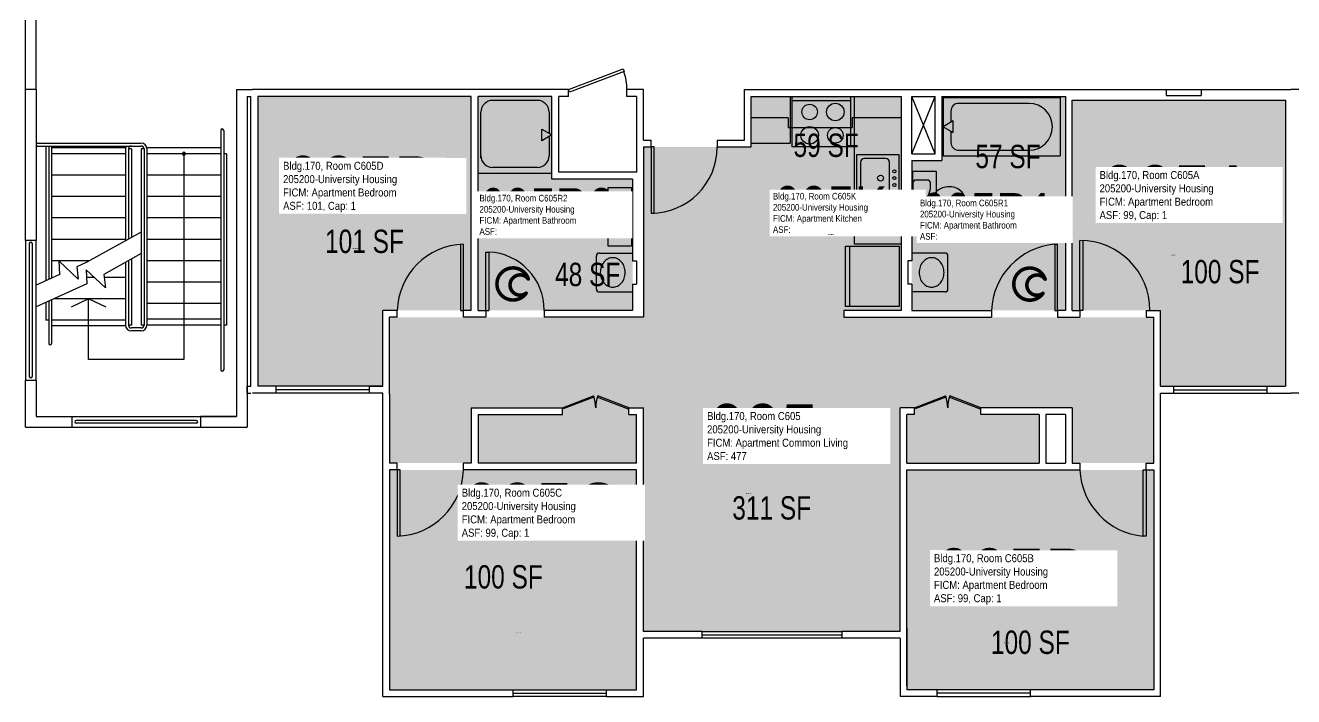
# Model space of a CAD drawing. Header units: inches. Extents: x -88 to 3171, y -86 to 1653.
# Drawn here: x 1360 to 2012, y -52 to 293 of the extents above; entities that cross this region are included whole.
import ezdxf
from ezdxf.enums import TextEntityAlignment as Align

# ---------------------------------------------------------------- set-up
doc = ezdxf.new("R2010")
doc.units = ezdxf.units.IN
doc.header["$LTSCALE"] = 10
doc.header["$MEASUREMENT"] = 0
doc.layers.get('0').update_dxf_attribs({"linetype": 'CONTINUOUS'})
for name, color, linetype in [('A-DOOR', 2, 'CONTINUOUS'), ('A-FLOR', 3, 'CONTINUOUS'), ('A-GLAZ', 1, 'CONTINUOUS'), ('A-IDEN-ICON', 4, 'CONTINUOUS'), ('A-IDEN-RNUM', 7, 'CONTINUOUS'), ('A-IDEN-SNUM', 4, 'CONTINUOUS'), ('A-IDEN-VNUM', 4, 'CONTINUOUS'), ('A-WALL', 5, 'CONTINUOUS'), ('AREA-TEXT', 3, 'CONTINUOUS'), ('Rooms-Category-Color', 7, 'CONTINUOUS'), ('Rooms-College-Color', 7, 'CONTINUOUS'), ('Rooms-Department-Color', 7, 'CONTINUOUS'), ('Rooms-Division-Color', 7, 'CONTINUOUS'), ('Rooms-Information', 7, 'CONTINUOUS')]:
    doc.layers.add(name, color=color, linetype=linetype)
doc.styles.add('CP_AREA', font='arial.ttf', dxfattribs={"height": 15})
doc.styles.add('CP_ROOMSNUMBER', font='arial.ttf', dxfattribs={"height": 1})
doc.styles.add('CP_ROOMVNUMBER', font='arial.ttf', dxfattribs={"width": 0.85, "height": 0.075})

# ---------------------------------------------------------------- blocks, each defined once
blk = doc.blocks.new('CPBATH')
at = {"color": 0, "linetype": 'ByBlock', "const_width": 0.0127}
for points in [[(0.0571, 0.0168, 0.861492), (-0.0551, 0, 1)], [(-0.0551, 0, 0.726902), (0.0487, -0.0337, 1)], [(0.0571, 0.0168, 0.729002), (-0.0084, -0.0042, 1)], [(-0.0084, -0.0042, 0.609468), (0.0487, -0.0337, 1)]]:
    blk.add_lwpolyline(points, format="xyb", dxfattribs=at)
at = {"color": 0, "linetype": 'ByBlock', "const_width": 0.00637}
for points in [[(0.0544, 0.0152, 1), (0.0599, 0.0184, 1)], [(0.0459, -0.0353, 1), (0.0515, -0.0321, 1)]]:
    blk.add_lwpolyline(points, format="xyb", close=True, dxfattribs=at)

msp = doc.modelspace()

# ---------------------------------------------------------------- hatches: boundary and pattern name
at = {"layer": 'Rooms-Category-Color', "true_color": 0x728ef3}
for points in [[(1543.7, 107.77), (1479.45, 107.77), (1479.45, 256.77), (1589.2, 256.77), (1589.2, 146.77), (1543.7, 146.77)], [(1630.7, 256.77), (1630.7, 214.27), (1672.2, 214.27), (1672.2, 146.77), (1592.7, 146.77), (1592.7, 256.77)], [(1733.2, 256.77), (1810.2, 256.77), (1810.2, 146.77), (1733.2, 146.77)], [(1831.2, 256.77), (1894.7, 256.77), (1894.7, 146.77), (1815.7, 146.77), (1815.7, 223.77), (1831.2, 223.77)], [(1898.2, 254.77), (2007.95, 254.77), (2007.95, 107.77), (1943.7, 107.77), (1943.7, 146.77), (1898.2, 146.77)], [(1547.2, 68.27), (1547.2, 143.27), (1677.7, 143.27), (1677.7, 230.77), (1733.2, 230.77), (1733.2, 146.77), (1780.71, 146.77), (1780.71, 143.27), (1940.2, 143.27), (1940.2, 68.27), (1898.2, 68.27), (1898.2, 96.77), (1851.2, 96.77), (1851.2, 93.27), (1881.2, 93.27), (1881.2, 68.27), (1813.2, 68.27), (1813.2, 93.27), (1817.2, 93.27), (1817.2, 96.77), (1809.7, 96.77), (1809.7, -18.23), (1677.7, -18.23), (1677.7, 96.77), (1670.2, 96.77), (1670.2, 93.27), (1674.2, 93.27), (1674.2, 68.27), (1592.7, 68.27), (1592.7, 93.27), (1636.2, 93.27), (1636.2, 96.77), (1589.2, 96.77), (1589.2, 68.27)], [(1674.2, 64.77), (1547.2, 64.77), (1547.2, -48.23), (1674.2, -48.23)], [(1813.2, 64.77), (1940.2, 64.77), (1940.2, -48.23), (1813.2, -48.23)]]:
    msp.add_hatch(color=171, dxfattribs=at).paths.add_polyline_path(points)
at = {"layer": 'Rooms-College-Color', "true_color": 0xadadad}
for points in [[(1543.7, 107.77), (1479.45, 107.77), (1479.45, 256.77), (1589.2, 256.77), (1589.2, 146.77), (1543.7, 146.77)], [(1630.7, 256.77), (1630.7, 214.27), (1672.2, 214.27), (1672.2, 146.77), (1592.7, 146.77), (1592.7, 256.77)], [(1733.2, 256.77), (1810.2, 256.77), (1810.2, 146.77), (1733.2, 146.77)], [(1831.2, 256.77), (1894.7, 256.77), (1894.7, 146.77), (1815.7, 146.77), (1815.7, 223.77), (1831.2, 223.77)], [(1898.2, 254.77), (2007.95, 254.77), (2007.95, 107.77), (1943.7, 107.77), (1943.7, 146.77), (1898.2, 146.77)], [(1547.2, 68.27), (1547.2, 143.27), (1677.7, 143.27), (1677.7, 230.77), (1733.2, 230.77), (1733.2, 146.77), (1780.71, 146.77), (1780.71, 143.27), (1940.2, 143.27), (1940.2, 68.27), (1898.2, 68.27), (1898.2, 96.77), (1851.2, 96.77), (1851.2, 93.27), (1881.2, 93.27), (1881.2, 68.27), (1813.2, 68.27), (1813.2, 93.27), (1817.2, 93.27), (1817.2, 96.77), (1809.7, 96.77), (1809.7, -18.23), (1677.7, -18.23), (1677.7, 96.77), (1670.2, 96.77), (1670.2, 93.27), (1674.2, 93.27), (1674.2, 68.27), (1592.7, 68.27), (1592.7, 93.27), (1636.2, 93.27), (1636.2, 96.77), (1589.2, 96.77), (1589.2, 68.27)], [(1674.2, 64.77), (1547.2, 64.77), (1547.2, -48.23), (1674.2, -48.23)], [(1813.2, 64.77), (1940.2, 64.77), (1940.2, -48.23), (1813.2, -48.23)]]:
    msp.add_hatch(color=253, dxfattribs=at).paths.add_polyline_path(points)
at = {"layer": 'Rooms-Department-Color', "true_color": 0x604aed}
for points in [[(1543.7, 107.77), (1479.45, 107.77), (1479.45, 256.77), (1589.2, 256.77), (1589.2, 146.77), (1543.7, 146.77)], [(1630.7, 256.77), (1630.7, 214.27), (1672.2, 214.27), (1672.2, 146.77), (1592.7, 146.77), (1592.7, 256.77)], [(1733.2, 256.77), (1810.2, 256.77), (1810.2, 146.77), (1733.2, 146.77)], [(1831.2, 256.77), (1894.7, 256.77), (1894.7, 146.77), (1815.7, 146.77), (1815.7, 223.77), (1831.2, 223.77)], [(1898.2, 254.77), (2007.95, 254.77), (2007.95, 107.77), (1943.7, 107.77), (1943.7, 146.77), (1898.2, 146.77)], [(1547.2, 68.27), (1547.2, 143.27), (1677.7, 143.27), (1677.7, 230.77), (1733.2, 230.77), (1733.2, 146.77), (1780.71, 146.77), (1780.71, 143.27), (1940.2, 143.27), (1940.2, 68.27), (1898.2, 68.27), (1898.2, 96.77), (1851.2, 96.77), (1851.2, 93.27), (1881.2, 93.27), (1881.2, 68.27), (1813.2, 68.27), (1813.2, 93.27), (1817.2, 93.27), (1817.2, 96.77), (1809.7, 96.77), (1809.7, -18.23), (1677.7, -18.23), (1677.7, 96.77), (1670.2, 96.77), (1670.2, 93.27), (1674.2, 93.27), (1674.2, 68.27), (1592.7, 68.27), (1592.7, 93.27), (1636.2, 93.27), (1636.2, 96.77), (1589.2, 96.77), (1589.2, 68.27)], [(1674.2, 64.77), (1547.2, 64.77), (1547.2, -48.23), (1674.2, -48.23)], [(1813.2, 64.77), (1940.2, 64.77), (1940.2, -48.23), (1813.2, -48.23)]]:
    msp.add_hatch(color=173, dxfattribs=at).paths.add_polyline_path(points)
at = {"layer": 'Rooms-Division-Color', "true_color": 0x604aed}
for points in [[(1543.7, 107.77), (1479.45, 107.77), (1479.45, 256.77), (1589.2, 256.77), (1589.2, 146.77), (1543.7, 146.77)], [(1630.7, 256.77), (1630.7, 214.27), (1672.2, 214.27), (1672.2, 146.77), (1592.7, 146.77), (1592.7, 256.77)], [(1733.2, 256.77), (1810.2, 256.77), (1810.2, 146.77), (1733.2, 146.77)], [(1831.2, 256.77), (1894.7, 256.77), (1894.7, 146.77), (1815.7, 146.77), (1815.7, 223.77), (1831.2, 223.77)], [(1898.2, 254.77), (2007.95, 254.77), (2007.95, 107.77), (1943.7, 107.77), (1943.7, 146.77), (1898.2, 146.77)], [(1547.2, 68.27), (1547.2, 143.27), (1677.7, 143.27), (1677.7, 230.77), (1733.2, 230.77), (1733.2, 146.77), (1780.71, 146.77), (1780.71, 143.27), (1940.2, 143.27), (1940.2, 68.27), (1898.2, 68.27), (1898.2, 96.77), (1851.2, 96.77), (1851.2, 93.27), (1881.2, 93.27), (1881.2, 68.27), (1813.2, 68.27), (1813.2, 93.27), (1817.2, 93.27), (1817.2, 96.77), (1809.7, 96.77), (1809.7, -18.23), (1677.7, -18.23), (1677.7, 96.77), (1670.2, 96.77), (1670.2, 93.27), (1674.2, 93.27), (1674.2, 68.27), (1592.7, 68.27), (1592.7, 93.27), (1636.2, 93.27), (1636.2, 96.77), (1589.2, 96.77), (1589.2, 68.27)], [(1674.2, 64.77), (1547.2, 64.77), (1547.2, -48.23), (1674.2, -48.23)], [(1813.2, 64.77), (1940.2, 64.77), (1940.2, -48.23), (1813.2, -48.23)]]:
    msp.add_hatch(color=173, dxfattribs=at).paths.add_polyline_path(points)

# ---------------------------------------------------------------- linework, layer by layer
for p, q in [((1623.2, 254.74, 0.01), (1600.2, 254.74, 0.01)), ((1753.2, 256.77, 0.01), (1753.2, 232.77, 0.01)), ((1754.2, 230.77, 0.01), (1754.2, 256.77, 0.01)), ((1754.2, 254.69, 0.01), (1784.2, 254.69, 0.01)), ((1784.2, 256.77, 0.01), (1784.2, 230.77, 0.01)), ((1786.2, 180.77, 0.01), (1786.2, 256.77, 0.01)), ((1831.82, 256.15, 0.01), (1892.07, 256.15, 0.01)), ((1831.82, 256.15, 0.01), (1831.82, 226.15, 0.01)), ((1892.07, 256.15, 0.01), (1892.07, 226.15, 0.01)), ((1594.2, 225.24, 0.01), (1594.2, 248.74, 0.01)), ((1629.2, 248.74, 0.01), (1629.2, 237.86, 0.01)), ((1835.84, 249.18, 0.01), (1835.84, 243.47, 0.01)), ((1876, 253.2, 0.01), (1839.85, 253.2, 0.01)), ((1752.2, 245.7, 0.01), (1733.2, 245.7, 0.01)), ((1752.2, 245.7, 0.01), (1752.2, 240.77, 0.01)), ((1785.13, 245.7, 0.01), (1785.13, 240.77, 0.01)), ((1810.2, 245.7, 0.01), (1785.13, 245.7, 0.01)), ((1837.02, 244.15, 0.01), (1831.82, 241.15, 0.01)), ((1837.02, 238.15, 0.01), (1837.02, 244.15, 0.01)), ((1625.5, 239.99, 0.01), (1630.7, 236.99, 0.01)), ((1625.5, 233.99, 0.01), (1625.5, 239.99, 0.01)), ((1630.7, 236.99, 0.01), (1625.5, 233.99, 0.01)), ((1629.2, 236.12, 0.01), (1629.2, 226.24, 0.01)), ((1752.2, 240.77, 0.01), (1785.13, 240.77, 0.01)), ((1831.82, 241.15, 0.01), (1837.02, 238.15, 0.01)), ((1835.84, 238.83, 0.01), (1835.84, 233.11, 0.01)), ((1733.2, 232.77, 0.01), (1753.2, 232.77, 0.01)), ((1784.2, 230.77, 0.01), (1754.2, 230.77, 0.01)), ((1839.85, 229.1, 0.01), (1876, 229.1, 0.01)), ((1809.29, 226.82, 0.01), (1787.29, 226.82, 0.01)), ((1787.29, 226.82, 0.01), (1787.29, 202.82, 0.01)), ((1789.29, 222.82, 0.01), (1789.29, 206.82, 0.01)), ((1802.29, 224.82, 0.01), (1791.29, 224.82, 0.01)), ((1804.29, 206.82, 0.01), (1804.29, 222.82, 0.01)), ((1809.29, 202.82, 0.01), (1809.29, 226.82, 0.01)), ((1831.82, 226.15, 0.01), (1892.07, 226.15, 0.01)), ((1592.7, 217.27, 0.01), (1630.7, 217.27, 0.01)), ((1623.2, 220.24, 0.01), (1600.2, 220.24, 0.01)), ((1816.32, 188.36, 0.01), (1816.32, 218.36, 0.01)), ((1816.32, 218.36, 0.01), (1828.32, 218.36, 0.01)), ((1828.32, 218.36, 0.01), (1828.32, 188.36, 0.01)), ((1659.57, 179.86, 0.01), (1659.57, 209.86, 0.01)), ((1659.57, 209.86, 0.01), (1671.57, 209.86, 0.01)), ((1671.57, 209.86, 0.01), (1671.57, 179.86, 0.01)), ((1817.2, 213.65, 0.01), (1816.32, 212.77, 0.01)), ((1816.32, 212.77, 0.01), (1816.32, 193.95, 0.01)), ((1824.15, 213.77, 0.01), (1817.49, 213.77, 0.01)), ((1824.34, 205.83, 0.01), (1825.32, 209.27, 0.01)), ((1825.32, 212.77, 0.01), (1824.44, 213.65, 0.01)), ((1825.32, 209.27, 0.01), (1825.32, 212.77, 0.01)), ((1662.57, 204.27, 0.01), (1663.45, 205.15, 0.01)), ((1662.57, 200.83, 0.01), (1662.57, 204.27, 0.01)), ((1663.74, 205.27, 0.01), (1670.4, 205.27, 0.01)), ((1670.69, 205.15, 0.01), (1671.57, 204.27, 0.01)), ((1671.57, 204.27, 0.01), (1671.57, 185.45, 0.01)), ((1809.29, 202.82, 0.01), (1787.29, 202.82, 0.01)), ((1802.29, 204.82, 0.01), (1791.29, 204.82, 0.01)), ((1824.32, 200.83, 0.01), (1824.32, 205.71, 0.01)), ((1663.55, 197.33, 0.01), (1662.59, 200.72, 0.01)), ((1663.57, 192.33, 0.01), (1663.57, 197.21, 0.01)), ((1825.32, 197.27, 0.01), (1824.34, 200.72, 0.01)), ((1825.32, 193.95, 0.01), (1825.32, 197.27, 0.01)), ((1662.59, 188.83, 0.01), (1663.55, 192.22, 0.01)), ((1816.44, 193.65, 0.01), (1817.32, 192.77, 0.01)), ((1817.32, 192.77, 0.01), (1824.32, 192.77, 0.01)), ((1824.32, 192.77, 0.01), (1825.2, 193.65, 0.01)), ((1662.57, 185.45, 0.01), (1662.57, 188.71, 0.01)), ((1663.57, 184.27, 0.01), (1662.69, 185.15, 0.01)), ((1670.4, 184.27, 0.01), (1663.57, 184.27, 0.01)), ((1671.45, 185.15, 0.01), (1670.69, 184.39, 0.01)), ((1828.32, 188.36, 0.01), (1816.32, 188.36, 0.01)), ((1655.07, 176.27, 0.01), (1672.2, 176.27, 0.01)), ((1671.57, 179.86, 0.01), (1659.57, 179.86, 0.01)), ((1781.7, 179.77, 0.01), (1809.2, 179.77, 0.01)), ((1781.7, 148.77, 0.01), (1781.7, 179.77, 0.01)), ((1783.95, 148.77, 0.01), (1783.95, 179.77, 0.01)), ((1810.2, 180.77, 0.01), (1786.2, 180.77, 0.01)), ((1809.2, 179.77, 0.01), (1809.2, 148.77, 0.01)), ((1832.81, 176.27, 0.01), (1815.68, 176.27, 0.01)), ((1653.57, 157.77, 0.01), (1653.57, 174.77, 0.01)), ((1834.31, 157.77, 0.01), (1834.31, 174.77, 0.01)), ((1655.07, 156.27, 0.01), (1672.2, 156.27, 0.01)), ((1832.81, 156.27, 0.01), (1815.68, 156.27, 0.01)), ((1809.2, 148.77, 0.01), (1781.7, 148.77, 0.01))]:
    msp.add_line(p, q)
for centre, radius in [((1763.2, 248.77, 0.01), 4), ((1776.42, 248.77, 0.01), 4.5), ((1763.2, 236.77, 0.01), 4.5), ((1776.42, 236.77, 0.01), 4), ((1799.67, 214.77, 0.01), 1.5), ((1806.79, 218.27, 0.01), 0.791), ((1806.79, 214.77, 0.01), 0.791), ((1806.79, 211.27, 0.01), 0.791)]:
    msp.add_circle(centre, radius)
for centre, radius, start, end in [((1600.2, 248.74, 0.01), 6, 90, 180), ((1623.2, 248.74, 0.01), 6, 360, 90), ((1839.85, 249.18, 0.01), 4.02, 90, 180), ((1876, 241.15, 0.01), 12.05, 270, 90), ((1839.85, 233.11, 0.01), 4.02, 180, 270), ((1600.2, 226.24, 0.01), 6, 180, 270), ((1623.2, 226.24, 0.01), 6, 270, 360), ((1791.29, 222.82, 0.01), 2, 90, 180), ((1802.29, 222.82, 0.01), 2, 360, 90), ((1817.49, 213.35, 0.01), 0.418, 90, 135), ((1824.15, 213.35, 0.01), 0.418, 45, 90), ((1834.27, 201.59, 0.01), 8.59, 108.83538, 129.47246), ((1834.82, 199.98, 0.01), 10.29, 90, 108.83538), ((1835.34, 202.42, 0.01), 7.87, 71.16462, 93.77544), ((1834.84, 200.94, 0.01), 9.43, 50.52754, 71.16462), ((1663.74, 204.85, 0.01), 0.418, 90, 135), ((1670.4, 204.85, 0.01), 0.418, 45, 90), ((1791.29, 206.82, 0.01), 2, 180, 270), ((1802.29, 206.82, 0.01), 2, 270, 360), ((1824.74, 205.71, 0.01), 0.418, 164.0546, 180), ((1832.12, 203.27, 0.01), 5.8, 153.29881, 180), ((1832.12, 203.27, 0.01), 5.8, 180, 206.70119), ((1833.43, 202.62, 0.01), 7.26, 129.47246, 153.29881), ((1836.21, 202.62, 0.01), 7.26, 26.70119, 50.52754), ((1837.52, 203.27, 0.01), 5.8, 360, 26.70119), ((1837.52, 203.27, 0.01), 5.8, 333.29881, 360), ((1650.37, 194.77, 0.01), 5.8, 153.29881, 180), ((1651.68, 194.12, 0.01), 7.26, 129.47246, 153.29881), ((1653.05, 192.44, 0.01), 9.43, 108.83538, 129.47246), ((1652.55, 193.92, 0.01), 7.87, 86.22456, 108.83538), ((1653.07, 191.48, 0.01), 10.29, 71.16462, 90), ((1653.62, 193.09, 0.01), 8.59, 50.52754, 71.16462), ((1654.46, 194.12, 0.01), 7.26, 26.70119, 50.52754), ((1655.77, 194.77, 0.01), 5.8, 360, 26.70119), ((1662.99, 200.83, 0.01), 0.418, 180, 195.9454), ((1663.15, 197.21, 0.01), 0.418, 360, 15.9454), ((1824.74, 200.83, 0.01), 0.418, 180, 195.9454), ((1833.43, 203.93, 0.01), 7.26, 206.70119, 230.52754), ((1834.27, 204.95, 0.01), 8.59, 230.52754, 251.16462), ((1834.82, 206.56, 0.01), 10.29, 251.16462, 270), ((1834.82, 206.56, 0.01), 10.29, 270, 288.83538), ((1835.37, 204.95, 0.01), 8.59, 288.83538, 309.47246), ((1836.21, 203.93, 0.01), 7.26, 309.47246, 333.29881), ((1650.37, 194.77, 0.01), 5.8, 180, 206.70119), ((1651.68, 195.43, 0.01), 7.26, 206.70119, 230.52754), ((1652.52, 196.45, 0.01), 8.59, 230.52754, 251.16462), ((1653.62, 196.45, 0.01), 8.59, 288.83538, 309.47246), ((1654.46, 195.43, 0.01), 7.26, 309.47246, 333.29881), ((1655.77, 194.77, 0.01), 5.8, 333.29881, 360), ((1663.15, 192.33, 0.01), 0.418, 344.0546, 360), ((1816.74, 193.95, 0.01), 0.418, 180, 225), ((1824.9, 193.95, 0.01), 0.418, 315, 360), ((1653.07, 198.06, 0.01), 10.29, 251.16462, 270), ((1653.07, 198.06, 0.01), 10.29, 270, 288.83538), ((1662.99, 185.45, 0.01), 0.418, 180, 225), ((1670.4, 184.69, 0.01), 0.418, 270, 315), ((1671.15, 185.45, 0.01), 0.418, 315, 360), ((1655.07, 174.77, 0.01), 1.5, 90, 180), ((1832.81, 174.77, 0.01), 1.5, 360, 90), ((1663.3, 166.72, 0.01), 7.65, 139.89909, 160.77064), ((1662.49, 167.4, 0.01), 6.59, 116.19159, 139.89909), ((1661.97, 168.45, 0.01), 5.42, 90, 116.19159), ((1661.97, 168.45, 0.01), 5.42, 63.80841, 90), ((1661.45, 167.4, 0.01), 6.59, 40.10091, 63.80841), ((1660.64, 166.72, 0.01), 7.65, 19.22936, 40.10091), ((1827.24, 166.72, 0.01), 7.65, 139.89909, 160.77064), ((1826.43, 167.4, 0.01), 6.59, 116.19159, 139.89909), ((1825.91, 168.45, 0.01), 5.42, 90, 116.19159), ((1825.91, 168.45, 0.01), 5.42, 63.80841, 90), ((1825.39, 167.4, 0.01), 6.59, 40.10091, 63.80841), ((1824.58, 166.72, 0.01), 7.65, 19.22936, 40.10091), ((1664.57, 166.27, 0.01), 9, 160.77064, 180), ((1664.57, 166.27, 0.01), 9, 180, 199.22936), ((1663.3, 165.83, 0.01), 7.65, 199.22936, 220.10091), ((1660.64, 165.83, 0.01), 7.65, 319.89909, 340.77064), ((1659.37, 166.27, 0.01), 9, 360, 19.22936), ((1659.37, 166.27, 0.01), 9, 340.77064, 360), ((1828.51, 166.27, 0.01), 9, 160.77064, 180), ((1828.51, 166.27, 0.01), 9, 180, 199.22936), ((1827.24, 165.83, 0.01), 7.65, 199.22936, 220.10091), ((1824.58, 165.83, 0.01), 7.65, 319.89909, 340.77064), ((1823.31, 166.27, 0.01), 9, 360, 19.22936), ((1823.31, 166.27, 0.01), 9, 340.77064, 360), ((1655.07, 157.77, 0.01), 1.5, 180, 270), ((1662.49, 165.15, 0.01), 6.59, 220.10091, 243.80841), ((1661.97, 164.09, 0.01), 5.42, 243.80841, 270), ((1661.97, 164.09, 0.01), 5.42, 270, 296.19159), ((1661.45, 165.15, 0.01), 6.59, 296.19159, 319.89909), ((1826.43, 165.15, 0.01), 6.59, 220.10091, 243.80841), ((1825.91, 164.09, 0.01), 5.42, 243.80841, 270), ((1825.91, 164.09, 0.01), 5.42, 270, 296.19159), ((1825.39, 165.15, 0.01), 6.59, 296.19159, 319.89909), ((1832.81, 157.77, 0.01), 1.5, 270, 360)]:
    msp.add_arc(centre, radius, start, end)
at = {"layer": 'A-DOOR'}
for p, q in [((1639.2, 260.27, 0.01), (1667.26, 270.86, 0.01)), ((1667.76, 269.54, 0.01), (1639.69, 258.95, 0.01)), ((1667.26, 270.86, 0.01), (1667.76, 269.54, 0.01)), ((1639.69, 258.95, 0.01), (1639.2, 260.27, 0.01)), ((1681.7, 230.77, 0.01), (1681.7, 196.77, 0.01)), ((1683.2, 230.77, 0.01), (1681.7, 230.77, 0.01)), ((1683.2, 196.77, 0.01), (1683.2, 230.77, 0.01)), ((1681.7, 196.77, 0.01), (1683.2, 196.77, 0.01)), ((1902.2, 146.77, 0.01), (1902.2, 182.77, 0.01)), ((1903.7, 182.77, 0.01), (1903.7, 146.77, 0.01)), ((1583.7, 180.77, 0.01), (1583.7, 146.77, 0.01)), ((1585.2, 146.77, 0.01), (1585.2, 180.77, 0.01)), ((1596.7, 176.77, 0.01), (1598.2, 176.77, 0.01)), ((1596.7, 146.77, 0.01), (1596.7, 176.77, 0.01)), ((1598.2, 176.77, 0.01), (1598.2, 146.77, 0.01)), ((1889.2, 180.77, 0.01), (1890.7, 180.77, 0.01)), ((1889.2, 180.77, 0.01), (1889.2, 146.77, 0.01)), ((1890.7, 146.77, 0.01), (1890.7, 180.77, 0.01)), ((1583.7, 146.77, 0.01), (1585.2, 146.77, 0.01)), ((1596.7, 146.77, 0.01), (1598.2, 146.77, 0.01)), ((1889.2, 146.77, 0.01), (1890.7, 146.77, 0.01)), ((1903.7, 146.77, 0.01), (1902.2, 146.77, 0.01)), ((1636.2, 96.77, 0.01), (1652.07, 102.86, 0.01)), ((1652.32, 102.2, 0.01), (1636.45, 96.11, 0.01)), ((1652.07, 102.86, 0.01), (1652.32, 102.2, 0.01)), ((1654.32, 102.86, 0.01), (1654.07, 102.2, 0.01)), ((1654.07, 102.2, 0.01), (1669.94, 96.11, 0.01)), ((1670.2, 96.77, 0.01), (1654.32, 102.86, 0.01)), ((1817.2, 96.77, 0.01), (1833.07, 102.86, 0.01)), ((1833.32, 102.2, 0.01), (1817.45, 96.11, 0.01)), ((1833.07, 102.86, 0.01), (1833.32, 102.2, 0.01)), ((1835.32, 102.86, 0.01), (1835.07, 102.2, 0.01)), ((1835.07, 102.2, 0.01), (1850.94, 96.11, 0.01)), ((1851.2, 96.77, 0.01), (1835.32, 102.86, 0.01)), ((1636.45, 96.11, 0.01), (1636.2, 96.77, 0.01)), ((1669.94, 96.11, 0.01), (1670.2, 96.77, 0.01)), ((1817.45, 96.11, 0.01), (1817.2, 96.77, 0.01)), ((1850.94, 96.11, 0.01), (1851.2, 96.77, 0.01)), ((1552.7, 64.77, 0.01), (1551.2, 64.77, 0.01)), ((1551.2, 64.77, 0.01), (1551.2, 30.77, 0.01)), ((1552.7, 30.77, 0.01), (1552.7, 64.77, 0.01)), ((1934.7, 30.77, 0.01), (1934.7, 64.77, 0.01)), ((1934.7, 64.77, 0.01), (1936.2, 64.77, 0.01)), ((1936.2, 64.77, 0.01), (1936.2, 30.77, 0.01)), ((1936.2, 30.77, 0.01), (1934.7, 30.77, 0.01))]:
    msp.add_line(p, q, dxfattribs=at)
for centre, radius, start, end in [((1642, 260.64, 0.01), 27.2, 359.22408, 19.05218), ((1681.7, 230.77, 0.01), 34, 270, 360), ((1902.2, 146.77, 0.01), 36, 360, 90), ((1586.16, 145.81, 0.01), 34.97, 91.57576, 178.42424), ((1596.92, 147.03, 0.01), 29.77, 359.51034, 87.55206), ((1892.3, 145.27, 0.01), 35.64, 94.99827, 177.58607), ((1636.2, 96.77, 0.01), 17, 360, 20.97746), ((1670.2, 96.77, 0.01), 17, 159.02254, 180), ((1817.2, 96.77, 0.01), 17, 360, 20.97746), ((1851.2, 96.77, 0.01), 17, 159.02254, 180), ((1550.23, 65.73, 0.01), 34.97, 271.57576, 358.42424), ((1937.83, 66.31, 0.01), 35.67, 182.4645, 264.95117)]:
    msp.add_arc(centre, radius, start, end, dxfattribs=at)
at = {"layer": 'A-FLOR'}
for p, q in [((1815.7, 227.27, 0.01), (1827.7, 256.77, 0.01)), ((1827.7, 227.27, 0.01), (1815.7, 256.77, 0.01)), ((1460.45, 239.27, 0.03), (1460.45, 116.27, 0.03)), ((1461.95, 239.27, 0.03), (1461.95, 116.27, 0.03)), ((1366.2, 232.77, 0.03), (1419.45, 232.77, 0.03)), ((1366.2, 231.27, 0.03), (1419.45, 231.27, 0.03)), ((1370.45, 231.27, 0.03), (1370.45, 161.96, 0.03)), ((1371.95, 231.27, 0.03), (1371.95, 162.64, 0.03)), ((1411.45, 230.27, 0.03), (1373.4, 230.27, 0.03)), ((1373.45, 231.27, 0.03), (1373.45, 163.32, 0.03)), ((1411.45, 230.27, 0.03), (1411.45, 182.6, 0.03)), ((1414.45, 229.77, 0.03), (1412.95, 229.77, 0.03)), ((1412.95, 229.77, 0.03), (1412.95, 183.43, 0.03)), ((1414.45, 229.77, 0.03), (1414.45, 184.27, 0.03)), ((1420.95, 229.77, 0.03), (1419.45, 229.77, 0.03)), ((1419.45, 229.77, 0.03), (1419.45, 139.27, 0.03)), ((1420.95, 229.77, 0.03), (1420.95, 139.27, 0.03)), ((1460.45, 230.27, 0.03), (1422.4, 230.27, 0.03)), ((1422.45, 229.77, 0.03), (1422.45, 139.27, 0.03)), ((1411.45, 227.27, 0.03), (1373.45, 227.27, 0.03)), ((1460.45, 227.27, 0.03), (1422.45, 227.27, 0.03)), ((1441.45, 227.27, 0.03), (1441.45, 121.48, 0.03)), ((1463.45, 227.27, 0.03), (1461.95, 227.27, 0.03)), ((1463.45, 227.27, 0.03), (1463.45, 139.27, 0.03)), ((1411.45, 216.27, 0.03), (1373.45, 216.27, 0.03)), ((1460.45, 216.27, 0.03), (1422.45, 216.27, 0.03)), ((1411.45, 205.27, 0.03), (1373.45, 205.27, 0.03)), ((1460.45, 205.27, 0.03), (1422.45, 205.27, 0.03)), ((1411.45, 194.27, 0.03), (1373.45, 194.27, 0.03)), ((1460.45, 194.27, 0.03), (1422.45, 194.27, 0.03)), ((1411.45, 183.27, 0.03), (1373.45, 183.27, 0.03)), ((1419.45, 187.05, 0.03), (1391.52, 171.51, 0.03)), ((1460.45, 183.27, 0.03), (1422.45, 183.27, 0.03)), ((1361.95, 181.08, 0.03), (1361.95, 112.88, 0.03)), ((1363.45, 181.08, 0.03), (1363.45, 112.88, 0.03)), ((1392.9, 172.27, 0.03), (1373.45, 172.27, 0.03)), ((1377.23, 172.25, 0.03), (1377.53, 165.03, 0.03)), ((1387.18, 162.87, 0.03), (1377.23, 172.25, 0.03)), ((1391.52, 171.51, 0.03), (1386.42, 169.2, 0.03)), ((1419.45, 175.98, 0.03), (1400.35, 165.16, 0.03)), ((1411.45, 171.45, 0.03), (1411.45, 139.27, 0.03)), ((1412.95, 172.3, 0.03), (1412.95, 139.27, 0.03)), ((1414.45, 173.15, 0.03), (1414.45, 139.27, 0.03)), ((1460.45, 172.27, 0.03), (1422.45, 172.27, 0.03)), ((1377.52, 165.17, 0.03), (1365.45, 159.7, 0.03)), ((1386.42, 169.2, 0.03), (1387.18, 162.87, 0.03)), ((1391.22, 167.69, 0.03), (1391.52, 160.46, 0.03)), ((1401.18, 158.31, 0.03), (1391.22, 167.69, 0.03)), ((1395.38, 163.77, 0.03), (1391.64, 163.77, 0.03)), ((1400.35, 165.16, 0.03), (1401.18, 158.31, 0.03)), ((1411.45, 163.77, 0.03), (1400.77, 163.77, 0.03)), ((1391.52, 160.46, 0.03), (1365.45, 148.65, 0.03)), ((1460.45, 161.27, 0.03), (1422.45, 161.27, 0.03)), ((1370.45, 150.92, 0.03), (1370.45, 141.77, 0.03)), ((1371.95, 151.6, 0.03), (1371.95, 129.77, 0.03)), ((1373.45, 152.27, 0.03), (1373.45, 129.77, 0.03)), ((1411.45, 152.77, 0.03), (1374.79, 152.77, 0.03)), ((1392.45, 152.77, 0.03), (1383.45, 148.38, 0.03)), ((1401.45, 148.38, 0.03), (1392.45, 152.77, 0.03)), ((1392.45, 121.48, 0.03), (1392.45, 152.77, 0.03)), ((1460.45, 150.27, 0.03), (1422.45, 150.27, 0.03)), ((1371.95, 141.77, 0.03), (1370.45, 141.77, 0.03)), ((1411.45, 141.77, 0.03), (1373.45, 141.77, 0.03)), ((1411.45, 138.77, 0.03), (1373.45, 138.77, 0.03)), ((1414.45, 139.27, 0.03), (1412.95, 139.27, 0.03)), ((1419.45, 137.77, 0.03), (1414.45, 137.77, 0.03)), ((1420.95, 139.27, 0.03), (1419.45, 139.27, 0.03)), ((1460.45, 142.27, 0.03), (1422.45, 142.27, 0.03)), ((1460.45, 139.27, 0.03), (1422.45, 139.27, 0.03)), ((1463.45, 139.27, 0.03), (1461.95, 139.27, 0.03)), ((1419.45, 136.27, 0.03), (1414.45, 136.27, 0.03)), ((1441.45, 121.48, 0.03), (1392.45, 121.48, 0.03)), ((1447.83, 90.27, 0.03), (1386.06, 90.27, 0.03)), ((1447.83, 88.77, 0.03), (1386.06, 88.77, 0.03))]:
    msp.add_line(p, q, dxfattribs=at)
for centre, radius, start, end in [((1461.2, 239.27, 0.03), 0.75, 360, 180), ((1366.2, 232.02, 0.03), 0.75, 90, 270), ((1414.45, 229.77, 0.03), 3, 150, 180), ((1414.45, 229.77, 0.03), 1.5, 90, 180), ((1414.45, 229.77, 0.03), 3, 90, 90.0008), ((1419.45, 229.77, 0.03), 3, 360, 90), ((1419.45, 229.77, 0.03), 1.5, 360, 90), ((1441.45, 227.27, 0.03), 0.75, 90, 270), ((1441.45, 227.27, 0.03), 0.75, 270, 90), ((1362.7, 181.08, 0.03), 0.75, 360, 180), ((1414.45, 139.27, 0.03), 3, 180, 270), ((1414.45, 139.27, 0.03), 1.5, 180, 270), ((1419.45, 139.27, 0.03), 3, 270, 360), ((1419.45, 139.27, 0.03), 1.5, 270, 360), ((1372.7, 129.77, 0.03), 0.75, 180, 360), ((1362.7, 112.88, 0.03), 0.75, 180, 360), ((1461.2, 116.27, 0.03), 0.75, 180, 360), ((1386.06, 89.52, 0.03), 0.75, 90, 270), ((1447.83, 89.52, 0.03), 0.75, 270, 90)]:
    msp.add_arc(centre, radius, start, end, dxfattribs=at)
at = {"layer": 'A-GLAZ'}
for p, q in [((1536.95, 107.77, 0.01), (1488.95, 107.77, 0.01)), ((1536.95, 106.02, 0.01), (1488.95, 106.02, 0.01)), ((1950.45, 107.77, 0.01), (1998.45, 107.77, 0.01)), ((1950.45, 106.02, 0.01), (1998.45, 106.02, 0.01)), ((1536.95, 104.27, 0.01), (1488.95, 104.27, 0.01)), ((1950.45, 104.27, 0.01), (1998.45, 104.27, 0.01)), ((1707.7, -18.23, 0.01), (1779.7, -18.23, 0.01)), ((1707.7, -19.98, 0.01), (1779.7, -19.98, 0.01)), ((1779.7, -21.73, 0.01), (1707.7, -21.73, 0.01)), ((1610.7, -48.23, 0.01), (1658.7, -48.23, 0.01)), ((1610.7, -49.98, 0.01), (1658.7, -49.98, 0.01)), ((1658.7, -51.73, 0.01), (1610.7, -51.73, 0.01)), ((1876.7, -48.23, 0.01), (1828.7, -48.23, 0.01)), ((1876.7, -49.98, 0.01), (1828.7, -49.98, 0.01)), ((1828.7, -51.73, 0.01), (1876.7, -51.73, 0.01))]:
    msp.add_line(p, q, dxfattribs=at)
at = {"layer": 'A-WALL', "extrusion": (0.000317972, -2.40468e-14, 1)}
for p, q in [((1359.95, 260.27, 0.01), (1359.95, 355.77, 0.03)), ((1365.45, 260.27, 0.01), (1365.45, 350.27, 0.02))]:
    msp.add_line(p, q, dxfattribs=at)
at = {"layer": 'A-WALL'}
for p, q in [((1365.45, 260.27, 0.03), (1359.95, 260.27, 0.03)), ((1359.95, 182.77, 0.03), (1359.95, 260.27, 0.03)), ((1365.45, 260.27, 0.03), (1365.45, 182.77, 0.03)), ((1468.45, 260.27, 0.03), (1473.95, 260.27, 0.03)), ((1468.45, 260.27, 0.03), (1468.45, 92.27, 0.03)), ((1473.95, 260.27, 0.01), (1476.7, 260.27, 0.01)), ((1473.95, 256.77, 0.03), (1473.95, 104.27, 0.03)), ((1473.95, 256.77, 0.01), (1475.95, 256.77, 0.01)), ((1639.2, 260.27, 0.01), (1476.7, 260.27, 0.01)), ((1479.45, 256.77, 0.01), (1479.45, 107.77, 0.01)), ((1589.2, 256.77, 0.01), (1479.45, 256.77, 0.01)), ((1589.2, 146.77, 0.01), (1589.2, 256.77, 0.01)), ((1630.7, 256.77, 0.01), (1592.7, 256.77, 0.01)), ((1592.7, 146.77, 0.01), (1592.7, 256.77, 0.01)), ((1630.7, 214.27, 0.01), (1630.7, 256.77, 0.01)), ((1639.2, 256.77, 0.01), (1634.2, 256.77, 0.01)), ((1634.2, 217.77, 0.01), (1634.2, 256.77, 0.01)), ((1639.2, 256.77, 0.01), (1639.2, 260.27, 0.01)), ((1669.2, 256.77, 0.01), (1669.2, 260.27, 0.01)), ((1677.7, 260.27, 0.01), (1669.2, 260.27, 0.01)), ((1674.2, 256.77, 0.01), (1669.2, 256.77, 0.01)), ((1674.2, 256.77, 0.01), (1674.2, 217.77, 0.01)), ((1677.7, 234.27, 0.01), (1677.7, 260.27, 0.01)), ((1729.7, 234.27, 0.01), (1729.7, 260.27, 0.01)), ((1729.7, 260.27, 0.01), (1946.45, 260.27, 0.01)), ((1733.2, 256.77, 0.01), (1810.2, 256.77, 0.01)), ((1733.2, 230.77, 0.01), (1733.2, 256.77, 0.01)), ((1810.2, 256.77, 0.01), (1810.2, 146.77, 0.01)), ((1815.7, 256.77, 0.01), (1827.7, 256.77, 0.01)), ((1815.7, 227.27, 0.01), (1815.7, 256.77, 0.01)), ((1827.7, 227.27, 0.01), (1827.7, 256.77, 0.01)), ((1831.2, 256.77, 0.01), (1894.7, 256.77, 0.01)), ((1831.2, 256.77, 0.01), (1831.2, 223.77, 0.01)), ((1894.7, 256.77, 0.01), (1894.7, 146.77, 0.01)), ((1898.2, 254.77, 0.01), (2007.95, 254.77, 0.01)), ((1898.2, 146.77, 0.01), (1898.2, 254.77, 0.01)), ((1946.45, 260.27, 0.01), (1964.45, 260.27, 0.01)), ((1946.45, 260.27, 0.01), (1946.45, 257.27, 0.01)), ((1946.45, 257.27, 0.01), (1964.45, 257.27, 0.01)), ((1964.45, 260.27, 0.01), (2010.7, 260.27, 0.01)), ((1964.45, 260.27, 0.01), (1964.45, 257.27, 0.01)), ((2007.95, 254.77, 0.01), (2007.95, 107.77, 0.01)), ((2056.95, 260.27, 0.01), (2010.7, 260.27, 0.01)), ((1677.7, 234.27, 0.01), (1681.7, 234.27, 0.01)), ((1677.7, 230.77, 0.01), (1677.7, 143.27, 0.01)), ((1677.7, 230.77, 0.01), (1681.7, 230.77, 0.01)), ((1681.7, 230.77, 0.01), (1681.7, 234.27, 0.01)), ((1715.7, 234.27, 0.01), (1729.7, 234.27, 0.01)), ((1715.7, 234.27, 0.01), (1715.7, 230.77, 0.01)), ((1715.7, 230.77, 0.01), (1733.2, 230.77, 0.01)), ((1815.7, 227.27, 0.01), (1827.7, 227.27, 0.01)), ((1815.7, 223.77, 0.01), (1831.2, 223.77, 0.01)), ((1815.7, 223.77, 0.01), (1815.7, 172.27, 0.01)), ((1674.2, 217.77, 0.01), (1634.2, 217.77, 0.01)), ((1672.2, 214.27, 0.01), (1630.7, 214.27, 0.01)), ((1672.2, 214.27, 0.01), (1672.2, 172.27, 0.01)), ((1359.95, 182.77, 0.03), (1359.95, 140.77, 0.03)), ((1365.45, 182.77, 0.03), (1359.95, 182.77, 0.03)), ((1365.45, 140.77, 0.03), (1365.45, 182.77, 0.03)), ((1672.2, 172.27, 0.01), (1674.2, 172.27, 0.01)), ((1674.2, 172.27, 0.01), (1674.2, 160.27, 0.01)), ((1815.7, 172.27, 0.01), (1813.68, 172.27, 0.01)), ((1813.68, 172.27, 0.01), (1813.68, 160.27, 0.01)), ((1672.2, 160.27, 0.01), (1672.2, 146.77, 0.01)), ((1672.2, 160.27, 0.01), (1674.2, 160.27, 0.01)), ((1815.7, 160.27, 0.01), (1813.68, 160.27, 0.01)), ((1815.7, 160.27, 0.01), (1815.7, 146.77, 0.01)), ((1551.2, 146.77, 0.01), (1543.7, 146.77, 0.01)), ((1543.7, 107.77, 0.01), (1543.7, 146.77, 0.01)), ((1551.2, 143.27, 0.01), (1551.2, 146.77, 0.01)), ((1585.2, 143.27, 0.01), (1585.2, 146.77, 0.01)), ((1589.2, 146.77, 0.01), (1585.2, 146.77, 0.01)), ((1592.7, 146.77, 0.01), (1596.7, 146.77, 0.01)), ((1596.7, 146.77, 0.01), (1596.7, 143.27, 0.01)), ((1596.7, 146.77, 0.01), (1596.7, 143.27, 0.01)), ((1626.7, 146.77, 0.01), (1626.7, 143.27, 0.01)), ((1672.2, 146.77, 0.01), (1626.7, 146.77, 0.01)), ((1780.71, 146.77, 0.01), (1780.71, 143.27, 0.01)), ((1810.2, 146.77, 0.01), (1780.71, 146.77, 0.01)), ((1815.7, 146.77, 0.01), (1856.7, 146.77, 0.01)), ((1833.32, 146.77, 0.01), (1852.7, 146.77, 0.01)), ((1856.7, 146.77, 0.01), (1856.7, 143.27, 0.01)), ((1890.7, 146.77, 0.01), (1890.7, 143.27, 0.01)), ((1894.7, 146.77, 0.01), (1890.7, 146.77, 0.01)), ((1898.2, 146.77, 0.01), (1902.2, 146.77, 0.01)), ((1902.2, 146.77, 0.01), (1902.2, 143.27, 0.01)), ((1902.2, 146.77, 0.01), (1902.2, 143.27, 0.01)), ((1936.2, 146.77, 0.01), (1936.2, 143.27, 0.01)), ((1936.2, 146.77, 0.01), (1943.7, 146.77, 0.01)), ((1943.7, 107.77, 0.01), (1943.7, 146.77, 0.01)), ((1359.95, 140.77, 0.03), (1359.95, 110.77, 0.03)), ((1365.45, 110.77, 0.03), (1365.45, 140.77, 0.03)), ((1551.2, 143.27, 0.01), (1547.2, 143.27, 0.01)), ((1547.2, 103.77, 0.01), (1547.2, 143.27, 0.01)), ((1596.7, 143.27, 0.01), (1585.2, 143.27, 0.01)), ((1677.7, 143.27, 0.01), (1626.7, 143.27, 0.01)), ((1780.71, 143.27, 0.01), (1810.2, 143.27, 0.01)), ((1810.2, 143.27, 0.01), (1856.7, 143.27, 0.01)), ((1890.7, 143.27, 0.01), (1902.2, 143.27, 0.01)), ((1936.2, 143.27, 0.01), (1940.2, 143.27, 0.01)), ((1940.2, 104.27, 0.01), (1940.2, 143.27, 0.01)), ((1365.45, 110.77, 0.03), (1359.95, 110.77, 0.03)), ((1359.95, 86.77, 0.03), (1359.95, 110.77, 0.03)), ((1365.45, 110.77, 0.03), (1365.45, 92.27, 0.03)), ((1473.95, 104.27, 0.01), (1473.95, 107.77, 0.01)), ((1473.95, 107.77, 0.01), (1475.95, 107.77, 0.06)), ((1488.95, 107.77, 0.01), (1479.45, 107.77, 0.01)), ((1488.95, 104.27, 0.01), (1488.95, 107.77, 0.01)), ((1536.95, 107.77, 0.01), (1543.7, 107.77, 0.01)), ((1543.7, 107.77, 0.01), (1536.95, 107.77, 0.01)), ((1536.95, 104.27, 0.01), (1536.95, 107.77, 0.01)), ((1943.7, 107.77, 0.01), (1950.45, 107.77, 0.01)), ((1950.45, 104.27, 0.01), (1950.45, 107.77, 0.01)), ((1998.45, 107.77, 0.01), (2007.95, 107.77, 0.01)), ((1998.45, 104.27, 0.01), (1998.45, 107.77, 0.01)), ((1473.95, 104.27, 0.03), (1473.95, 90.27, 0.03)), ((1473.95, 104.27, 0.01), (1475.95, 104.27, 0.06)), ((1488.95, 104.27, 0.01), (1476.7, 104.27, 0.01)), ((1543.7, 104.27, 0.01), (1536.95, 104.27, 0.01)), ((1543.7, -51.73, 0.01), (1543.7, 104.27, 0.01)), ((1547.2, 103.77, 0.01), (1547.2, 68.27, 0.01)), ((1940.2, 68.27, 0.01), (1940.2, 104.27, 0.01)), ((1943.7, -51.73, 0.01), (1943.7, 104.27, 0.01)), ((1943.7, 104.27, 0.01), (1950.45, 104.27, 0.01)), ((1998.45, 104.27, 0.01), (2010.7, 104.27, 0.01)), ((2022.95, 104.27, 0.01), (2010.7, 104.27, 0.01)), ((1365.45, 92.27, 0.03), (1383.95, 92.27, 0.03)), ((1383.95, 86.77, 0.03), (1383.95, 92.27, 0.03)), ((1383.95, 92.27, 0.03), (1449.95, 92.27, 0.03)), ((1449.95, 92.27, 0.03), (1449.95, 86.77, 0.03)), ((1468.45, 92.27, 0.03), (1449.95, 92.27, 0.03)), ((1449.95, 92.27, 0.03), (1468.45, 92.27, 0.03)), ((1589.2, 96.77, 0.01), (1636.2, 96.77, 0.01)), ((1589.2, 96.77, 0.01), (1589.2, 68.27, 0.01)), ((1592.7, 93.27, 0.01), (1636.2, 93.27, 0.01)), ((1592.7, 93.27, 0.01), (1592.7, 68.27, 0.01)), ((1636.2, 93.27, 0.01), (1636.2, 96.77, 0.01)), ((1670.2, 93.27, 0.01), (1670.2, 96.77, 0.01)), ((1670.2, 96.77, 0.01), (1677.7, 96.77, 0.01)), ((1670.2, 93.27, 0.01), (1674.2, 93.27, 0.01)), ((1674.2, 68.27, 0.01), (1674.2, 93.27, 0.01)), ((1677.7, -18.23, 0.01), (1677.7, 96.77, 0.01)), ((1817.2, 96.77, 0.01), (1809.7, 96.77, 0.01)), ((1809.7, -18.23, 0.01), (1809.7, 96.77, 0.01)), ((1817.2, 93.27, 0.01), (1813.2, 93.27, 0.01)), ((1813.2, 68.27, 0.01), (1813.2, 93.27, 0.01)), ((1817.2, 93.27, 0.01), (1817.2, 96.77, 0.01)), ((1851.2, 93.27, 0.01), (1851.2, 96.77, 0.01)), ((1898.2, 96.77, 0.01), (1851.2, 96.77, 0.01)), ((1881.2, 93.27, 0.01), (1851.2, 93.27, 0.01)), ((1881.2, 93.27, 0.01), (1881.2, 68.27, 0.01)), ((1884.7, 93.27, 0.01), (1884.7, 68.27, 0.01)), ((1894.7, 93.27, 0.01), (1884.7, 93.27, 0.01)), ((1894.7, 93.27, 0.01), (1894.7, 68.27, 0.01)), ((1898.2, 96.77, 0.01), (1898.2, 68.27, 0.01)), ((1359.95, 86.77, 0.03), (1383.95, 86.77, 0.03)), ((1383.95, 86.77, 0.03), (1449.95, 86.77, 0.03)), ((1449.95, 86.77, 0.03), (1473.95, 86.77, 0.03)), ((1473.95, 90.27, 0.01), (1473.95, 86.77, 0.01)), ((1551.2, 68.27, 0.01), (1547.2, 68.27, 0.01)), ((1551.2, 64.77, 0.01), (1551.2, 68.27, 0.01)), ((1585.2, 64.77, 0.01), (1585.2, 68.27, 0.01)), ((1589.2, 68.27, 0.01), (1585.2, 68.27, 0.01)), ((1674.2, 68.27, 0.01), (1592.7, 68.27, 0.01)), ((1813.2, 68.27, 0.01), (1881.2, 68.27, 0.01)), ((1884.7, 68.27, 0.01), (1894.7, 68.27, 0.01)), ((1898.2, 68.27, 0.01), (1902.2, 68.27, 0.01)), ((1902.2, 68.27, 0.01), (1902.2, 64.77, 0.01)), ((1936.2, 68.27, 0.01), (1940.2, 68.27, 0.01)), ((1936.2, 64.77, 0.01), (1936.2, 68.27, 0.01)), ((1547.2, 64.77, 0.01), (1547.2, -48.23, 0.01)), ((1551.2, 64.77, 0.01), (1547.2, 64.77, 0.01)), ((1674.2, 64.77, 0.01), (1585.2, 64.77, 0.01)), ((1674.2, -16.48, 0.01), (1674.2, 64.77, 0.01)), ((1813.2, 64.77, 0.01), (1902.2, 64.77, 0.01)), ((1813.2, -16.48, 0.01), (1813.2, 64.77, 0.01)), ((1936.2, 64.77, 0.01), (1940.2, 64.77, 0.01)), ((1940.2, 64.77, 0.01), (1940.2, -48.23, 0.01)), ((1674.2, -48.23, 0.01), (1674.2, -16.48, 0.01)), ((1707.7, -18.23, 0.01), (1677.7, -18.23, 0.01)), ((1707.7, -18.23, 0.01), (1707.7, -21.73, 0.01)), ((1809.7, -18.23, 0.01), (1779.7, -18.23, 0.01)), ((1779.7, -18.23, 0.01), (1779.7, -21.73, 0.01)), ((1813.2, -16.48, 0.01), (1813.2, -48.23, 0.01)), ((1813.2, -46.23, 0.01), (1813.2, -16.48, 0.01)), ((1707.7, -21.73, 0.01), (1677.7, -21.73, 0.01)), ((1677.7, -51.73, 0.01), (1677.7, -21.73, 0.01)), ((1809.7, -21.73, 0.01), (1779.7, -21.73, 0.01)), ((1809.7, -21.73, 0.01), (1809.7, -51.73, 0.01)), ((1543.7, -51.73, 0.01), (1610.7, -51.73, 0.01)), ((1547.2, -48.23, 0.01), (1610.7, -48.23, 0.01)), ((1610.7, -51.73, 0.01), (1610.7, -48.23, 0.01)), ((1658.7, -48.23, 0.01), (1674.2, -48.23, 0.01)), ((1658.7, -51.73, 0.01), (1658.7, -48.23, 0.01)), ((1658.7, -51.73, 0.01), (1677.7, -51.73, 0.01)), ((1828.7, -51.73, 0.01), (1809.7, -51.73, 0.01)), ((1828.7, -48.23, 0.01), (1813.2, -48.23, 0.01)), ((1828.7, -51.73, 0.01), (1828.7, -48.23, 0.01)), ((1940.2, -48.23, 0.01), (1876.7, -48.23, 0.01)), ((1876.7, -51.73, 0.01), (1876.7, -48.23, 0.01)), ((1943.7, -51.73, 0.01), (1876.7, -51.73, 0.01))]:
    msp.add_line(p, q, dxfattribs=at)
at = {"layer": 'A-WALL', "extrusion": (-7.17882e-09, 0.000317972, 1)}
msp.add_line((1475.95, 107.77, 0.06), (1475.95, 256.77, 0.01), dxfattribs=at)

# ---------------------------------------------------------------- block references
at = {"layer": 'A-IDEN-ICON', "xscale": 144.0000000054812, "yscale": 144.0000000054812, "zscale": 144.0000000054812, "rotation": 0.9568004009583855}
for p in [(1610.35, 160.36, 0.05), (1876.09, 160.3, 0.05)]:
    msp.add_blockref('CPBATH', p, dxfattribs=at)

# ---------------------------------------------------------------- texts
at = {"layer": 'A-IDEN-RNUM', "style": 'CP_ROOMSNUMBER'}
for s, p in [('0605-R2', (1627.65, 193.25, 0.01)), ('0605-R1', (1857.46, 190.32, 0.01)), ('0605-K0', (1772.71, 185.61, 0.01))]:
    msp.add_text(s, height=0.36, dxfattribs=at).set_placement(p)
for s, rotation, p in [('0605-D0', 359.98, (1528.17, 178.44, 0.09)), ('0605-A0', 359.97609, (1948.74, 175.13, 0.14)), ('0605-00', 359.98, (1730.52, 52.45, 0.14)), ('0605-C0', 359.97609, (1612.35, -19.06, 0.14)), ('0605-B0', 359.98, (1863.05, -24.41, 0.14))]:
    msp.add_text(s, height=0.36, rotation=rotation, dxfattribs=at).set_placement(p)
at = {"layer": 'A-IDEN-SNUM', "style": 'CP_ROOMSNUMBER'}
for s, p in [('1700C605R2', (1627.65, 193.25, 0.01)), ('1700C605R1', (1857.46, 190.32, 0.01)), ('1700C605K0', (1772.71, 185.61, 0.01))]:
    msp.add_text(s, height=0.36, dxfattribs=at).set_placement(p)
for s, rotation, p in [('1700C605D0', 359.98, (1528.17, 178.44, 0.09)), ('1700C605A0', 359.97609, (1948.74, 175.13, 0.14)), ('1700C60500', 359.98, (1730.52, 52.45, 0.14)), ('1700C605C0', 359.97609, (1612.35, -19.06, 0.14)), ('1700C605B0', 359.98, (1863.05, -24.41, 0.14))]:
    msp.add_text(s, height=0.36, rotation=rotation, dxfattribs=at).set_placement(p)
at = {"layer": 'A-IDEN-VNUM', "style": 'CP_ROOMVNUMBER', "width": 0.85}
for s, rotation, p in [('605D', 359.97609, (1492.45, 197.24, 0.16)), ('605A', 359.98014, (1912.28, 192.5, 0.14)), ('605', 359.97609, (1710.48, 69.8, 0.14)), ('605C', 359.97609, (1584.32, 29.21, 0.14)), ('605B', 359.97609, (1827.15, -4.44, 0.14))]:
    msp.add_text(s, height=28.8, rotation=rotation, dxfattribs=at).set_placement(p)
at = {"layer": 'A-IDEN-VNUM', "style": 'CP_ROOMVNUMBER'}
for s, width, p in [('605R2', 0.7, (1593.44, 185.56, 0.01)), ('605K', 0.75, (1744.36, 186.57, 0.01)), ('605R1', 0.7, (1819.93, 183.07, 0.01))]:
    msp.add_text(s, height=24, dxfattribs=dict(at, width=width)).set_placement(p)
at = {"layer": 'AREA-TEXT', "style": 'CP_AREA', "width": 0.75}
for s, p in [('59 SF', (1771.7, 231.66)), ('57 SF', (1865.18, 225.88)), ('101 SF', (1534.32, 182.27)), ('48 SF', (1649.09, 165.25)), ('100 SF', (1974.24, 166.69)), ('311 SF', (1743.7, 45.27)), ('100 SF', (1605.73, 9.83)), ('100 SF', (1876.7, -23.79))]:
    msp.add_text(s, height=12, dxfattribs=at).set_placement(p, align=Align.MIDDLE_CENTER)

# ---------------------------------------------------------------- next in the draw order: texts
at = {"layer": 'Rooms-Information', "char_height": 4.1143, "width": 92.16, "attachment_point": 7, "style": 'CP_ROOMVNUMBER', "bg_fill": 3, "box_fill_scale": 1.5, "bg_fill_color": 256, "bg_fill_true_color": 13158600, "bg_fill_transparency": 0}
for s, insert, rotation in [('Bldg.170, Room C605D^M^J205200-University Housing^M^JFICM: Apartment Bedroom^M^JASF: 101, Cap: 1', (1492.45, 197.24, 0.16), 359.97609), ('Bldg.170, Room C605A^M^J205200-University Housing^M^JFICM: Apartment Bedroom^M^JASF: 99, Cap: 1', (1912.28, 192.5, 0.14), 359.98014), ('Bldg.170, Room C605^M^J205200-University Housing^M^JFICM: Apartment Common Living^M^JASF: 477', (1710.48, 69.8, 0.14), 359.97609), ('Bldg.170, Room C605C^M^J205200-University Housing^M^JFICM: Apartment Bedroom^M^JASF: 99, Cap: 1', (1584.32, 29.21, 0.14), 359.97609), ('Bldg.170, Room C605B^M^J205200-University Housing^M^JFICM: Apartment Bedroom^M^JASF: 99, Cap: 1', (1827.15, -4.44, 0.14), 359.97609)]:
    msp.add_mtext(s, dxfattribs=dict(at, insert=insert, rotation=rotation))
at = {"layer": 'Rooms-Information', "char_height": 3.4286, "width": 76.8, "attachment_point": 7, "style": 'CP_ROOMVNUMBER', "bg_fill": 3, "box_fill_scale": 1.5, "bg_fill_color": 256, "bg_fill_true_color": 13158600, "bg_fill_transparency": 0}
for s, insert in [('Bldg.170, Room C605K^M^J205200-University Housing^M^JFICM: Apartment Kitchen^M^JASF: ', (1744.36, 186.57, 0.01)), ('Bldg.170, Room C605R2^M^J205200-University Housing^M^JFICM: Apartment Bathroom^M^JASF: ', (1593.44, 185.56, 0.01))]:
    msp.add_mtext(s, dxfattribs=dict(at, insert=insert))

# ---------------------------------------------------------------- next in the draw order: texts
at = {"layer": 'Rooms-Information', "insert": (1819.93, 183.07, 0.01), "char_height": 3.4286, "width": 76.8, "attachment_point": 7, "style": 'CP_ROOMVNUMBER', "bg_fill": 3, "box_fill_scale": 1.5, "bg_fill_color": 256, "bg_fill_true_color": 13158600, "bg_fill_transparency": 0}
msp.add_mtext('Bldg.170, Room C605R1^M^J205200-University Housing^M^JFICM: Apartment Bathroom^M^JASF: ', dxfattribs=at)

doc.saveas('drawing.dxf')
